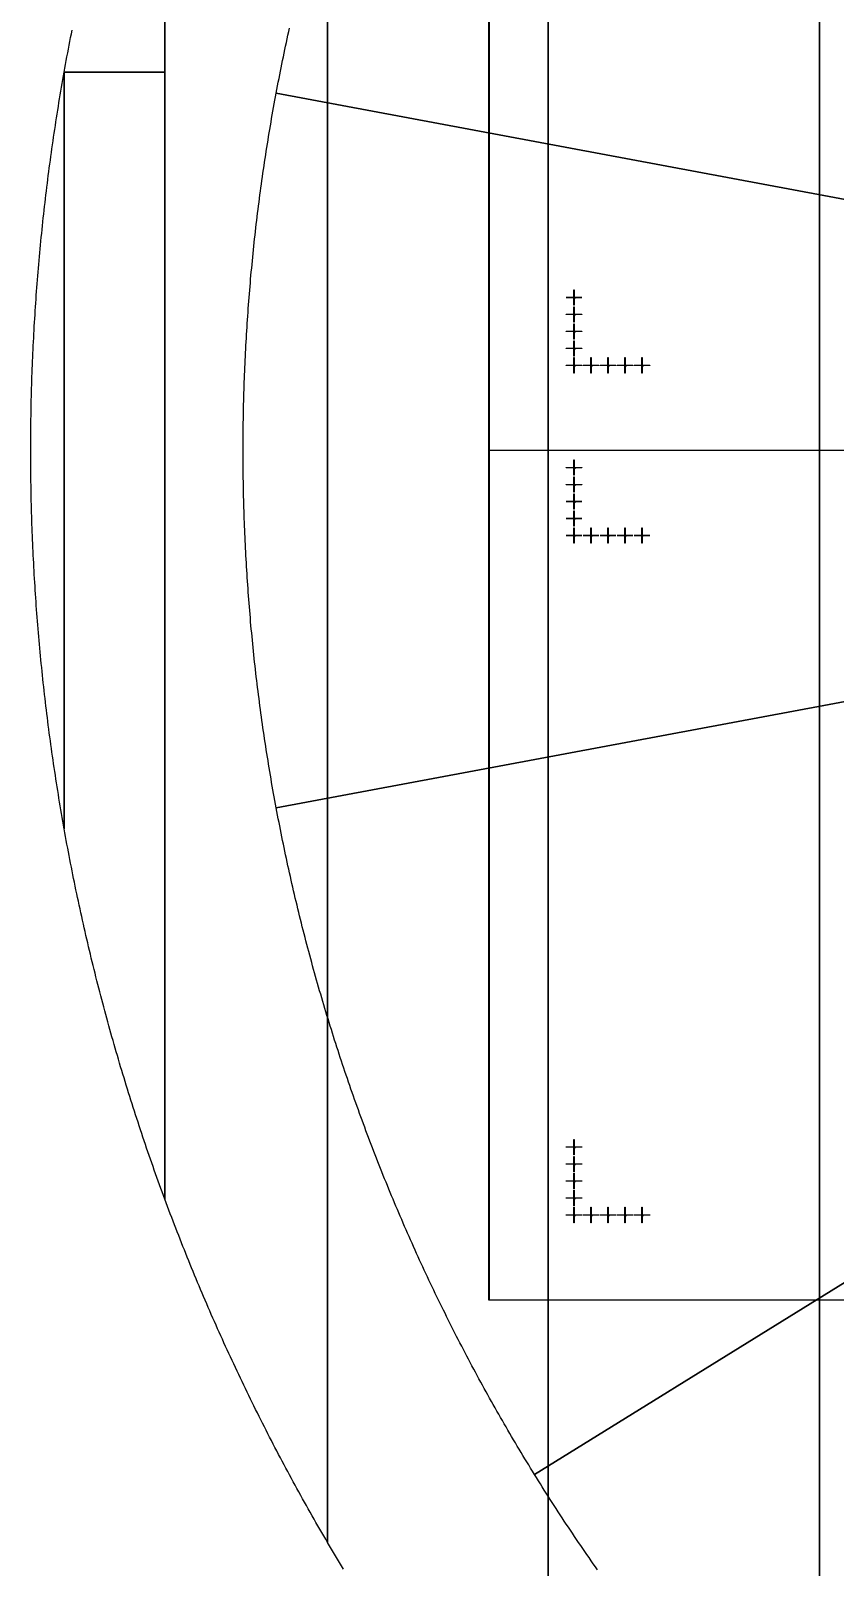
# Model space of a CAD drawing. Extents: x -25400 to 25400, y -24113 to 25400.
# Drawn here: x -25400 to -15930, y -13149 to 4942 of the extents above; entities that cross this region are included whole.
import ezdxf

# ---------------------------------------------------------------- set-up
doc = ezdxf.new("R2010")
doc.units = 0
for name, color, linetype in [('L0D0', 1, 'CONTINUOUS'), ('L1D0', 2, 'CONTINUOUS'), ('L3D0', 3, 'CONTINUOUS')]:
    doc.layers.add(name, color=color, linetype=linetype)

msp = doc.modelspace()

# ---------------------------------------------------------------- linework, layer by layer
at = {"layer": 'L0D0'}
for points in [[(-16115.797, 19632.653), (-16115.797, -19632.653)], [(-16115.797, -19632.653), (-16115.797, 19632.653)], [(-19309.859, 16501.193), (-19309.859, -16501.193)], [(-19309.859, -16501.193), (-19309.859, 16501.193)], [(-21905.071, 12857.988), (-21905.071, -12857.988), (-21928.171, -12818.553), (-21951.2, -12779.077), (-21974.158, -12739.559), (-21997.045, -12700), (-22019.861, -12660.4), (-22042.605, -12620.759), (-22065.278, -12581.077), (-22087.88, -12541.355), (-22110.41, -12501.591), (-22132.868, -12461.788), (-22155.255, -12421.944), (-22177.57, -12382.059), (-22199.813, -12342.135), (-22221.984, -12302.171), (-22244.084, -12262.167), (-22266.111, -12222.123), (-22288.067, -12182.04), (-22309.95, -12141.917), (-22331.761, -12101.755), (-22353.499, -12061.553), (-22375.166, -12021.313), (-22396.759, -11981.034), (-22418.281, -11940.716), (-22439.729, -11900.359), (-22461.105, -11859.964), (-22482.409, -11819.53), (-22503.639, -11779.058), (-22524.797, -11738.548), (-22545.882, -11698), (-22566.894, -11657.414), (-22587.832, -11616.791), (-22608.698, -11576.129), (-22629.491, -11535.431), (-22650.21, -11494.695), (-22670.855, -11453.921), (-22691.428, -11413.111), (-22711.927, -11372.264), (-22732.352, -11331.379), (-22752.704, -11290.459), (-22772.982, -11249.501), (-22793.187, -11208.507), (-22813.317, -11167.477), (-22833.374, -11126.411), (-22853.357, -11085.309), (-22873.266, -11044.171), (-22893.101, -11002.997), (-22912.862, -10961.787), (-22932.548, -10920.542), (-22952.16, -10879.262), (-22971.698, -10837.946), (-22991.162, -10796.595), (-23010.551, -10755.21), (-23029.866, -10713.789), (-23049.106, -10672.334), (-23068.271, -10630.844), (-23087.362, -10589.32), (-23106.378, -10547.762), (-23125.32, -10506.169), (-23144.186, -10464.543), (-23162.977, -10422.882), (-23181.694, -10381.188), (-23200.335, -10339.46), (-23218.902, -10297.699), (-23237.393, -10255.904), (-23255.809, -10214.077), (-23274.149, -10172.216), (-23292.415, -10130.322), (-23310.604, -10088.395), (-23328.719, -10046.436), (-23346.758, -10004.444), (-23364.721, -9962.42), (-23382.609, -9920.364), (-23400.421, -9878.275), (-23418.157, -9836.154), (-23435.817, -9794.002), (-23453.402, -9751.818), (-23470.91, -9709.602), (-23488.343, -9667.355), (-23505.699, -9625.077), (-23522.98, -9582.767), (-23540.184, -9540.427), (-23557.312, -9498.055), (-23574.364, -9455.653), (-23591.339, -9413.22), (-23608.238, -9370.757), (-23625.061, -9328.263), (-23641.807, -9285.739), (-23658.477, -9243.185), (-23675.07, -9200.602), (-23691.586, -9157.988), (-23708.026, -9115.345), (-23724.389, -9072.672), (-23740.675, -9029.97), (-23756.884, -8987.238), (-23773.017, -8944.478), (-23789.072, -8901.688), (-23805.05, -8858.87), (-23820.952, -8816.023), (-23820.952, 8816.023)], [(-21717.725, -13171.956), (-21741.39, -13132.858), (-21764.985, -13093.718), (-21788.509, -13054.534), (-21811.963, -13015.309), (-21835.346, -12976.042), (-21858.659, -12936.732), (-21881.901, -12897.381), (-21905.071, -12857.988), (-21905.071, 12857.988)], [(-19469.972, 12055.297), (0, 0), (-22510.084, 4207.864), (-22502.068, 4250.522), (-22493.971, 4293.164), (-22485.794, 4335.791), (-22477.535, 4378.402), (-22469.196, 4420.998), (-22460.776, 4463.577), (-22452.276, 4506.141), (-22443.695, 4548.688), (-22435.033, 4591.22), (-22426.291, 4633.734), (-22417.468, 4676.232), (-22408.564, 4718.713), (-22399.58, 4761.178), (-22390.516, 4803.625), (-22381.371, 4846.055), (-22372.145, 4888.467), (-22362.84, 4930.862), (-22353.454, 4973.239)], [(-23820.952, 8816.023), (-23820.952, 4455.665), (-25006.14, 4455.665), (-24998.083, 4500.651), (-24989.944, 4545.623), (-24981.725, 4590.58), (-24973.424, 4635.523), (-24965.043, 4680.45), (-24956.581, 4725.362), (-24948.039, 4770.259), (-24939.415, 4815.141), (-24930.711, 4860.007), (-24921.926, 4904.857), (-24913.06, 4949.691)], [(-18728.45, -13177.828), (-18753.394, -13142.307), (-18778.27, -13106.738), (-18803.078, -13071.123), (-18827.819, -13035.46), (-18852.493, -12999.751), (-18877.098, -12963.995), (-18901.636, -12928.192), (-18926.106, -12892.344), (-18950.508, -12856.448), (-18974.841, -12820.507), (-18999.107, -12784.519), (-19023.304, -12748.486), (-19047.434, -12712.406), (-19071.494, -12676.281), (-19095.486, -12640.111), (-19119.41, -12603.895), (-19143.265, -12567.634), (-19167.051, -12531.328), (-19190.768, -12494.976), (-19214.416, -12458.58), (-19237.995, -12422.139), (-19261.505, -12385.653), (-19284.946, -12349.123), (-19308.318, -12312.549), (-19331.62, -12275.93), (-19354.853, -12239.267), (-19378.016, -12202.561), (-19401.11, -12165.81), (-19424.134, -12129.016), (-19447.088, -12092.178), (-19469.972, -12055.297), (0, 0)]]:
    msp.add_lwpolyline(points, dxfattribs=at)
for points in [[(-25006.14, -4455.665), (-25014.117, -4410.664), (-25022.013, -4365.648), (-25029.827, -4320.619), (-25037.561, -4275.576), (-25045.213, -4230.519), (-25052.785, -4185.448), (-25060.275, -4140.363), (-25067.684, -4095.265), (-25075.012, -4050.154), (-25082.259, -4005.03), (-25089.425, -3959.893), (-25096.509, -3914.743), (-25103.513, -3869.58), (-25110.435, -3824.405), (-25117.275, -3779.217), (-25124.035, -3734.018), (-25130.713, -3688.806), (-25137.309, -3643.582), (-25143.824, -3598.346), (-25150.258, -3553.099), (-25156.611, -3507.84), (-25162.882, -3462.57), (-25169.071, -3417.289), (-25175.179, -3371.996), (-25181.206, -3326.693), (-25187.151, -3281.379), (-25193.014, -3236.054), (-25198.796, -3190.719), (-25204.496, -3145.373), (-25210.115, -3100.017), (-25215.652, -3054.652), (-25221.107, -3009.276), (-25226.481, -2963.891), (-25231.773, -2918.496), (-25236.984, -2873.091), (-25242.112, -2827.677), (-25247.159, -2782.255), (-25252.125, -2736.823), (-25257.008, -2691.382), (-25261.81, -2645.932), (-25266.53, -2600.474), (-25271.168, -2555.008), (-25275.724, -2509.533), (-25280.199, -2464.05), (-25284.592, -2418.559), (-25288.902, -2373.061), (-25293.131, -2327.554), (-25297.278, -2282.041), (-25301.343, -2236.519), (-25305.327, -2190.991), (-25309.228, -2145.455), (-25313.047, -2099.913), (-25316.785, -2054.363), (-25320.44, -2008.807), (-25324.014, -1963.245), (-25327.505, -1917.676), (-25330.915, -1872.101), (-25334.242, -1826.52), (-25337.488, -1780.933), (-25340.651, -1735.34), (-25343.732, -1689.741), (-25346.732, -1644.137), (-25349.649, -1598.528), (-25352.484, -1552.914), (-25355.237, -1507.294), (-25357.908, -1461.67), (-25360.497, -1416.041), (-25363.004, -1370.407), (-25365.429, -1324.769), (-25367.772, -1279.127), (-25370.032, -1233.48), (-25372.21, -1187.83), (-25374.307, -1142.176), (-25376.321, -1096.518), (-25378.253, -1050.856), (-25380.102, -1005.191), (-25381.87, -959.523), (-25383.555, -913.851), (-25385.158, -868.177), (-25386.679, -822.5), (-25388.118, -776.82), (-25389.475, -731.138), (-25390.749, -685.453), (-25391.942, -639.766), (-25393.052, -594.077), (-25394.079, -548.387), (-25395.025, -502.694), (-25395.888, -457), (-25396.67, -411.304), (-25397.369, -365.607), (-25397.985, -319.909), (-25398.52, -274.209), (-25398.972, -228.509), (-25399.342, -182.808), (-25399.63, -137.107), (-25399.836, -91.405), (-25399.959, -45.702), (-25400, 0), (-25399.959, 45.702), (-25399.836, 91.405), (-25399.63, 137.107), (-25399.342, 182.808), (-25398.972, 228.509), (-25398.52, 274.209), (-25397.985, 319.909), (-25397.369, 365.607), (-25396.67, 411.304), (-25395.888, 457), (-25395.025, 502.694), (-25394.079, 548.387), (-25393.052, 594.077), (-25391.942, 639.766), (-25390.749, 685.453), (-25389.475, 731.138), (-25388.118, 776.82), (-25386.679, 822.5), (-25385.158, 868.177), (-25383.555, 913.851), (-25381.87, 959.523), (-25380.102, 1005.191), (-25378.253, 1050.856), (-25376.321, 1096.518), (-25374.307, 1142.176), (-25372.21, 1187.83), (-25370.032, 1233.48), (-25367.772, 1279.127), (-25365.429, 1324.769), (-25363.004, 1370.407), (-25360.497, 1416.041), (-25357.908, 1461.67), (-25355.237, 1507.294), (-25352.484, 1552.914), (-25349.649, 1598.528), (-25346.732, 1644.137), (-25343.732, 1689.741), (-25340.651, 1735.34), (-25337.488, 1780.933), (-25334.242, 1826.52), (-25330.915, 1872.101), (-25327.505, 1917.676), (-25324.014, 1963.245), (-25320.44, 2008.807), (-25316.785, 2054.363), (-25313.047, 2099.913), (-25309.228, 2145.455), (-25305.327, 2190.991), (-25301.343, 2236.519), (-25297.278, 2282.041), (-25293.131, 2327.554), (-25288.902, 2373.061), (-25284.592, 2418.559), (-25280.199, 2464.05), (-25275.724, 2509.533), (-25271.168, 2555.008), (-25266.53, 2600.474), (-25261.81, 2645.932), (-25257.008, 2691.382), (-25252.125, 2736.823), (-25247.159, 2782.255), (-25242.112, 2827.677), (-25236.984, 2873.091), (-25231.773, 2918.496), (-25226.481, 2963.891), (-25221.107, 3009.276), (-25215.652, 3054.652), (-25210.115, 3100.017), (-25204.496, 3145.373), (-25198.796, 3190.719), (-25193.014, 3236.054), (-25187.151, 3281.379), (-25181.206, 3326.693), (-25175.179, 3371.996), (-25169.071, 3417.289), (-25162.882, 3462.57), (-25156.611, 3507.84), (-25150.258, 3553.099), (-25143.824, 3598.346), (-25137.309, 3643.582), (-25130.713, 3688.806), (-25124.035, 3734.018), (-25117.275, 3779.217), (-25110.435, 3824.405), (-25103.513, 3869.58), (-25096.509, 3914.743), (-25089.425, 3959.893), (-25082.259, 4005.03), (-25075.012, 4050.154), (-25067.684, 4095.265), (-25060.275, 4140.363), (-25052.785, 4185.448), (-25045.213, 4230.519), (-25037.561, 4275.576), (-25029.827, 4320.619), (-25022.013, 4365.648), (-25014.117, 4410.664), (-25006.14, 4455.665)], [(-23820.952, -8816.023), (-23836.776, -8773.148), (-23852.523, -8730.244), (-23868.193, -8687.312), (-23883.785, -8644.351), (-23899.3, -8601.363), (-23914.738, -8558.347), (-23930.098, -8515.303), (-23945.381, -8472.232), (-23960.587, -8429.133), (-23975.715, -8386.007), (-23990.765, -8342.854), (-24005.737, -8299.673), (-24020.632, -8256.466), (-24035.449, -8213.232), (-24050.188, -8169.972), (-24064.85, -8126.685), (-24079.433, -8083.372), (-24093.939, -8040.032), (-24108.366, -7996.667), (-24122.716, -7953.276), (-24136.987, -7909.859), (-24151.18, -7866.416), (-24165.295, -7822.948), (-24179.332, -7779.454), (-24193.29, -7735.936), (-24207.171, -7692.392), (-24220.972, -7648.823), (-24234.696, -7605.23), (-24248.341, -7561.612), (-24261.907, -7517.97), (-24275.395, -7474.303), (-24288.804, -7430.612), (-24302.135, -7386.897), (-24315.387, -7343.158), (-24328.56, -7299.395), (-24341.655, -7255.609), (-24354.67, -7211.799), (-24367.607, -7167.965), (-24380.465, -7124.109), (-24393.244, -7080.23), (-24405.944, -7036.327), (-24418.565, -6992.402), (-24431.107, -6948.454), (-24443.57, -6904.484), (-24455.953, -6860.491), (-24468.258, -6816.476), (-24480.483, -6772.439), (-24492.629, -6728.38), (-24504.696, -6684.3), (-24516.684, -6640.197), (-24528.592, -6596.074), (-24540.42, -6551.929), (-24552.17, -6507.762), (-24563.839, -6463.575), (-24575.43, -6419.366), (-24586.94, -6375.137), (-24598.371, -6330.887), (-24609.723, -6286.617), (-24620.994, -6242.326), (-24632.186, -6198.016), (-24643.299, -6153.685), (-24654.331, -6109.334), (-24665.284, -6064.963), (-24676.157, -6020.573), (-24686.949, -5976.163), (-24697.662, -5931.734), (-24708.295, -5887.286), (-24718.849, -5842.819), (-24729.322, -5798.332), (-24739.714, -5753.827), (-24750.027, -5709.304), (-24760.26, -5664.761), (-24770.413, -5620.201), (-24780.485, -5575.622), (-24790.477, -5531.026), (-24800.389, -5486.411), (-24810.221, -5441.778), (-24819.972, -5397.128), (-24829.643, -5352.461), (-24839.233, -5307.776), (-24848.743, -5263.074), (-24858.173, -5218.355), (-24867.522, -5173.619), (-24876.791, -5128.866), (-24885.979, -5084.097), (-24895.087, -5039.311), (-24904.114, -4994.509), (-24913.06, -4949.691), (-24921.926, -4904.857), (-24930.711, -4860.007), (-24939.415, -4815.141), (-24948.039, -4770.259), (-24956.581, -4725.362), (-24965.043, -4680.45), (-24973.424, -4635.523), (-24981.725, -4590.58), (-24989.944, -4545.623), (-24998.083, -4500.651), (-25006.14, -4455.665), (-25006.14, 4455.665), (-23820.952, 4455.665)], [(-22510.084, -4207.864), (-22518.019, -4165.191), (-22525.873, -4122.504), (-22533.646, -4079.801), (-22541.339, -4037.084), (-22548.95, -3994.352), (-22556.48, -3951.606), (-22563.93, -3908.846), (-22571.298, -3866.072), (-22578.585, -3823.284), (-22585.791, -3780.482), (-22592.916, -3737.667), (-22599.96, -3694.838), (-22606.922, -3651.996), (-22613.803, -3609.14), (-22620.604, -3566.272), (-22627.322, -3523.391), (-22633.96, -3480.497), (-22640.516, -3437.591), (-22646.991, -3394.673), (-22653.384, -3351.742), (-22659.697, -3308.799), (-22665.927, -3265.845), (-22672.077, -3222.878), (-22678.144, -3179.9), (-22684.131, -3136.911), (-22690.036, -3093.91), (-22695.859, -3050.898), (-22701.601, -3007.876), (-22707.261, -2964.842), (-22712.84, -2921.798), (-22718.337, -2878.743), (-22723.753, -2835.678), (-22729.086, -2792.603), (-22734.339, -2749.518), (-22739.509, -2706.423), (-22744.598, -2663.318), (-22749.605, -2620.203), (-22754.531, -2577.08), (-22759.374, -2533.946), (-22764.136, -2490.804), (-22768.816, -2447.653), (-22773.415, -2404.493), (-22777.931, -2361.325), (-22782.366, -2318.148), (-22786.719, -2274.962), (-22790.99, -2231.769), (-22795.179, -2188.567), (-22799.286, -2145.358), (-22803.311, -2102.14), (-22807.255, -2058.916), (-22811.116, -2015.684), (-22814.896, -1972.444), (-22818.593, -1929.198), (-22822.209, -1885.945), (-22825.742, -1842.684), (-22829.194, -1799.418), (-22832.564, -1756.144), (-22835.851, -1712.865), (-22839.057, -1669.579), (-22842.18, -1626.288), (-22845.221, -1582.99), (-22848.181, -1539.687), (-22851.058, -1496.378), (-22853.853, -1453.064), (-22856.566, -1409.745), (-22859.197, -1366.42), (-22861.746, -1323.091), (-22864.213, -1279.757), (-22866.597, -1236.418), (-22868.9, -1193.075), (-22871.12, -1149.728), (-22873.258, -1106.376), (-22875.314, -1063.021), (-22877.288, -1019.662), (-22879.179, -976.299), (-22880.989, -932.932), (-22882.716, -889.562), (-22884.361, -846.189), (-22885.923, -802.813), (-22887.404, -759.434), (-22888.802, -716.053), (-22890.118, -672.668), (-22891.352, -629.282), (-22892.504, -585.893), (-22893.573, -542.502), (-22894.56, -499.109), (-22895.465, -455.714), (-22896.288, -412.318), (-22897.028, -368.92), (-22897.686, -325.521), (-22898.262, -282.12), (-22898.756, -238.719), (-22899.167, -195.317), (-22899.496, -151.914), (-22899.743, -108.51), (-22899.907, -65.106), (-22899.99, -21.702), (-22899.99, 21.702), (-22899.907, 65.106), (-22899.743, 108.51), (-22899.496, 151.914), (-22899.167, 195.317), (-22898.756, 238.719), (-22898.262, 282.12), (-22897.686, 325.521), (-22897.028, 368.92), (-22896.288, 412.318), (-22895.465, 455.714), (-22894.56, 499.109), (-22893.573, 542.502), (-22892.504, 585.893), (-22891.352, 629.282), (-22890.118, 672.668), (-22888.802, 716.053), (-22887.404, 759.434), (-22885.923, 802.813), (-22884.361, 846.189), (-22882.716, 889.562), (-22880.989, 932.932), (-22879.179, 976.299), (-22877.288, 1019.662), (-22875.314, 1063.021), (-22873.258, 1106.376), (-22871.12, 1149.728), (-22868.9, 1193.075), (-22866.597, 1236.418), (-22864.213, 1279.757), (-22861.746, 1323.091), (-22859.197, 1366.42), (-22856.566, 1409.745), (-22853.853, 1453.064), (-22851.058, 1496.378), (-22848.181, 1539.687), (-22845.221, 1582.99), (-22842.18, 1626.288), (-22839.057, 1669.579), (-22835.851, 1712.865), (-22832.564, 1756.144), (-22829.194, 1799.418), (-22825.742, 1842.684), (-22822.209, 1885.945), (-22818.593, 1929.198), (-22814.896, 1972.444), (-22811.116, 2015.684), (-22807.255, 2058.916), (-22803.311, 2102.14), (-22799.286, 2145.358), (-22795.179, 2188.567), (-22790.99, 2231.769), (-22786.719, 2274.962), (-22782.366, 2318.148), (-22777.931, 2361.325), (-22773.415, 2404.493), (-22768.816, 2447.653), (-22764.136, 2490.804), (-22759.374, 2533.946), (-22754.531, 2577.08), (-22749.605, 2620.203), (-22744.598, 2663.318), (-22739.509, 2706.423), (-22734.339, 2749.518), (-22729.086, 2792.603), (-22723.753, 2835.678), (-22718.337, 2878.743), (-22712.84, 2921.798), (-22707.261, 2964.842), (-22701.601, 3007.876), (-22695.859, 3050.898), (-22690.036, 3093.91), (-22684.131, 3136.911), (-22678.144, 3179.9), (-22672.077, 3222.878), (-22665.927, 3265.845), (-22659.697, 3308.799), (-22653.384, 3351.742), (-22646.991, 3394.673), (-22640.516, 3437.591), (-22633.96, 3480.497), (-22627.322, 3523.391), (-22620.604, 3566.272), (-22613.803, 3609.14), (-22606.922, 3651.996), (-22599.96, 3694.838), (-22592.916, 3737.667), (-22585.791, 3780.482), (-22578.585, 3823.284), (-22571.298, 3866.072), (-22563.93, 3908.846), (-22556.48, 3951.606), (-22548.95, 3994.352), (-22541.339, 4037.084), (-22533.646, 4079.801), (-22525.873, 4122.504), (-22518.019, 4165.191), (-22510.084, 4207.864), (0, 0)], [(-19469.972, -12055.297), (-19492.787, -12018.372), (-19515.531, -11981.404), (-19538.205, -11944.393), (-19560.809, -11907.339), (-19583.343, -11870.243), (-19605.807, -11833.104), (-19628.2, -11795.922), (-19650.522, -11758.698), (-19672.774, -11721.432), (-19694.955, -11684.123), (-19717.066, -11646.773), (-19739.105, -11609.381), (-19761.074, -11571.947), (-19782.972, -11534.471), (-19804.798, -11496.954), (-19826.554, -11459.396), (-19848.238, -11421.797), (-19869.851, -11384.156), (-19891.393, -11346.475), (-19912.863, -11308.753), (-19934.262, -11270.99), (-19955.589, -11233.187), (-19976.844, -11195.343), (-19998.027, -11157.459), (-20019.139, -11119.535), (-20040.179, -11081.572), (-20061.147, -11043.568), (-20082.042, -11005.525), (-20102.866, -10967.442), (-20123.617, -10929.32), (-20144.296, -10891.158), (-20164.903, -10852.957), (-20185.437, -10814.718), (-20205.899, -10776.439), (-20226.288, -10738.122), (-20246.605, -10699.766), (-20266.848, -10661.372), (-20287.019, -10622.94), (-20307.117, -10584.469), (-20327.143, -10545.96), (-20347.095, -10507.414), (-20366.974, -10468.829), (-20386.779, -10430.207), (-20406.512, -10391.548), (-20426.171, -10352.851), (-20445.757, -10314.117), (-20465.27, -10275.346), (-20484.708, -10236.538), (-20504.074, -10197.694), (-20523.365, -10158.812), (-20542.583, -10119.895), (-20561.728, -10080.94), (-20580.798, -10041.95), (-20599.794, -10002.924), (-20618.716, -9963.861), (-20637.565, -9924.763), (-20656.339, -9885.629), (-20675.039, -9846.46), (-20693.664, -9807.255), (-20712.216, -9768.015), (-20730.693, -9728.74), (-20749.095, -9689.43), (-20767.423, -9650.085), (-20785.676, -9610.706), (-20803.855, -9571.292), (-20821.959, -9531.844), (-20839.988, -9492.361), (-20857.942, -9452.844), (-20875.821, -9413.293), (-20893.625, -9373.709), (-20911.355, -9334.091), (-20929.009, -9294.439), (-20946.588, -9254.754), (-20964.091, -9215.036), (-20981.519, -9175.284), (-20998.872, -9135.5), (-21016.15, -9095.683), (-21033.352, -9055.833), (-21050.478, -9015.95), (-21067.529, -8976.035), (-21084.504, -8936.088), (-21101.404, -8896.109), (-21118.227, -8856.098), (-21134.975, -8816.055), (-21151.647, -8775.98), (-21168.243, -8735.874), (-21184.763, -8695.737), (-21201.206, -8655.568), (-21217.574, -8615.368), (-21233.865, -8575.137), (-21250.08, -8534.876), (-21266.219, -8494.583), (-21282.281, -8454.261), (-21298.267, -8413.907), (-21314.176, -8373.524), (-21330.009, -8333.11), (-21345.765, -8292.667), (-21361.444, -8252.194), (-21377.047, -8211.691), (-21392.573, -8171.159), (-21408.022, -8130.597), (-21423.394, -8090.006), (-21438.689, -8049.386), (-21453.907, -8008.737), (-21469.048, -7968.059), (-21484.112, -7927.353), (-21499.099, -7886.618), (-21514.008, -7845.855), (-21528.841, -7805.064), (-21543.595, -7764.245), (-21558.273, -7723.397), (-21572.873, -7682.522), (-21587.396, -7641.62), (-21601.841, -7600.69), (-21616.208, -7559.733), (-21630.498, -7518.748), (-21644.71, -7477.737), (-21658.844, -7436.698), (-21672.9, -7395.633), (-21686.879, -7354.541), (-21700.78, -7313.423), (-21714.602, -7272.279), (-21728.347, -7231.109), (-21742.014, -7189.912), (-21755.602, -7148.69), (-21769.113, -7107.442), (-21782.545, -7066.168), (-21795.899, -7024.87), (-21809.175, -6983.545), (-21822.372, -6942.196), (-21835.491, -6900.822), (-21848.531, -6859.423), (-21861.493, -6818), (-21874.377, -6776.552), (-21887.181, -6735.079), (-21899.908, -6693.583), (-21912.555, -6652.062), (-21925.124, -6610.517), (-21937.614, -6568.949), (-21950.025, -6527.357), (-21962.358, -6485.742), (-21974.611, -6444.103), (-21986.786, -6402.441), (-21998.881, -6360.757), (-22010.898, -6319.049), (-22022.835, -6277.319), (-22034.694, -6235.566), (-22046.473, -6193.79), (-22058.173, -6151.993), (-22069.793, -6110.173), (-22081.335, -6068.332), (-22092.797, -6026.468), (-22104.18, -5984.583), (-22115.483, -5942.677), (-22126.707, -5900.749), (-22137.851, -5858.8), (-22148.916, -5816.829), (-22159.902, -5774.838), (-22170.807, -5732.827), (-22181.633, -5690.794), (-22192.38, -5648.741), (-22203.046, -5606.668), (-22213.633, -5564.575), (-22224.14, -5522.462), (-22234.568, -5480.329), (-22244.915, -5438.176), (-22255.182, -5396.004), (-22265.37, -5353.812), (-22275.477, -5311.601), (-22285.505, -5269.371), (-22295.452, -5227.122), (-22305.32, -5184.854), (-22315.107, -5142.568), (-22324.814, -5100.263), (-22334.441, -5057.94), (-22343.987, -5015.599), (-22353.454, -4973.239), (-22362.84, -4930.862), (-22372.145, -4888.467), (-22381.371, -4846.055), (-22390.516, -4803.625), (-22399.58, -4761.178), (-22408.564, -4718.713), (-22417.468, -4676.232), (-22426.291, -4633.734), (-22435.033, -4591.22), (-22443.695, -4548.688), (-22452.276, -4506.141), (-22460.776, -4463.577), (-22469.196, -4420.998), (-22477.535, -4378.402), (-22485.794, -4335.791), (-22493.971, -4293.164), (-22502.068, -4250.522), (-22510.084, -4207.864), (0, 0)]]:
    msp.add_lwpolyline(points, close=True, dxfattribs=at)
at = {"layer": 'L1D0'}
for points in [[(-19005.75, 1809.5), (-19005.75, 1892.5), (-19003.25, 1892.5), (-19003.25, 1809.5)], [(-19095.5, 1800.25), (-19095.5, 1802.75), (-19012.5, 1802.75), (-19012.5, 1800.25)], [(-19004.7, 1796.5), (-19004.7, 1801.3), (-19009.5, 1801.3), (-19009.5, 1801.7), (-19004.7, 1801.7), (-19004.7, 1806.5), (-19004.3, 1806.5), (-19004.3, 1801.7), (-18999.5, 1801.7), (-18999.5, 1801.3), (-19004.3, 1801.3), (-19004.3, 1796.5)], [(-19005.75, 1710.5), (-19005.75, 1793.5), (-19003.25, 1793.5), (-19003.25, 1710.5)], [(-19005.75, 1609.5), (-19005.75, 1692.5), (-19003.25, 1692.5), (-19003.25, 1609.5)], [(-18998.5, 1790.944), (-18998.5, 1794.5), (-18994.056, 1794.5), (-18994.056, 1793.611), (-18997.611, 1793.611), (-18997.611, 1791.833), (-18994.944, 1791.833), (-18994.944, 1790.944)], [(-18998.5, 1788.278), (-18998.5, 1789.167), (-18994.944, 1789.167), (-18994.944, 1788.278)], [(-18996.5, 1800.25), (-18996.5, 1802.75), (-18913.5, 1802.75), (-18913.5, 1800.25)], [(-18994.944, 1789.167), (-18994.944, 1790.944), (-18994.056, 1790.944), (-18994.056, 1789.167)], [(-19095.5, 1600.25), (-19095.5, 1602.75), (-19012.5, 1602.75), (-19012.5, 1600.25)], [(-19004.7, 1596.5), (-19004.7, 1601.3), (-19009.5, 1601.3), (-19009.5, 1601.7), (-19004.7, 1601.7), (-19004.7, 1606.5), (-19004.3, 1606.5), (-19004.3, 1601.7), (-18999.5, 1601.7), (-18999.5, 1601.3), (-19004.3, 1601.3), (-19004.3, 1596.5)], [(-19005.75, 1510.5), (-19005.75, 1593.5), (-19003.25, 1593.5), (-19003.25, 1510.5)], [(-19005.75, 1409.5), (-19005.75, 1492.5), (-19003.25, 1492.5), (-19003.25, 1409.5)], [(-18995.833, 1588.278), (-18995.833, 1590.056), (-18998.5, 1590.056), (-18998.5, 1591.833), (-18997.611, 1591.833), (-18997.611, 1590.944), (-18995.833, 1590.944), (-18995.833, 1593.611), (-18996.722, 1593.611), (-18996.722, 1594.5), (-18994.944, 1594.5), (-18994.944, 1590.944), (-18994.056, 1590.944), (-18994.056, 1590.056), (-18994.944, 1590.056), (-18994.944, 1588.278)], [(-18997.611, 1591.833), (-18997.611, 1593.611), (-18996.722, 1593.611), (-18996.722, 1591.833)], [(-18996.5, 1600.25), (-18996.5, 1602.75), (-18913.5, 1602.75), (-18913.5, 1600.25)], [(-19095.5, 1400.25), (-19095.5, 1402.75), (-19012.5, 1402.75), (-19012.5, 1400.25)], [(-19004.7, 1396.5), (-19004.7, 1401.3), (-19009.5, 1401.3), (-19009.5, 1401.7), (-19004.7, 1401.7), (-19004.7, 1406.5), (-19004.3, 1406.5), (-19004.3, 1401.7), (-18999.5, 1401.7), (-18999.5, 1401.3), (-19004.3, 1401.3), (-19004.3, 1396.5)], [(-19005.75, 1310.5), (-19005.75, 1393.5), (-19003.25, 1393.5), (-19003.25, 1310.5)], [(-19005.75, 1209.5), (-19005.75, 1292.5), (-19003.25, 1292.5), (-19003.25, 1209.5)], [(-18998.5, 1393.611), (-18998.5, 1394.5), (-18994.944, 1394.5), (-18994.944, 1393.611)], [(-18998.5, 1388.278), (-18998.5, 1389.167), (-18994.944, 1389.167), (-18994.944, 1388.278)], [(-18997.611, 1390.944), (-18997.611, 1391.833), (-18994.944, 1391.833), (-18994.944, 1390.944)], [(-18996.5, 1400.25), (-18996.5, 1402.75), (-18913.5, 1402.75), (-18913.5, 1400.25)], [(-18994.944, 1391.833), (-18994.944, 1393.611), (-18994.056, 1393.611), (-18994.056, 1391.833)], [(-18994.944, 1389.167), (-18994.944, 1390.944), (-18994.056, 1390.944), (-18994.056, 1389.167)], [(-19095.5, 1200.25), (-19095.5, 1202.75), (-19012.5, 1202.75), (-19012.5, 1200.25)], [(-19004.7, 1196.5), (-19004.7, 1201.3), (-19009.5, 1201.3), (-19009.5, 1201.7), (-19004.7, 1201.7), (-19004.7, 1206.5), (-19004.3, 1206.5), (-19004.3, 1201.7), (-18999.5, 1201.7), (-18999.5, 1201.3), (-19004.3, 1201.3), (-19004.3, 1196.5)], [(-19005.75, 1110.5), (-19005.75, 1193.5), (-19003.25, 1193.5), (-19003.25, 1110.5)], [(-19005.75, 1009.5), (-19005.75, 1092.5), (-19003.25, 1092.5), (-19003.25, 1009.5)], [(-18998.5, 1192.722), (-18998.5, 1193.611), (-18997.611, 1193.611), (-18997.611, 1192.722)], [(-18998.5, 1188.278), (-18998.5, 1190.056), (-18997.611, 1190.056), (-18997.611, 1189.167), (-18994.056, 1189.167), (-18994.056, 1188.278)], [(-18997.611, 1193.611), (-18997.611, 1194.5), (-18994.944, 1194.5), (-18994.944, 1193.611)], [(-18997.611, 1190.056), (-18997.611, 1190.944), (-18995.833, 1190.944), (-18995.833, 1190.056)], [(-18996.5, 1200.25), (-18996.5, 1202.75), (-18913.5, 1202.75), (-18913.5, 1200.25)], [(-18995.833, 1190.944), (-18995.833, 1191.833), (-18994.944, 1191.833), (-18994.944, 1190.944)], [(-18994.944, 1191.833), (-18994.944, 1193.611), (-18994.056, 1193.611), (-18994.056, 1191.833)], [(-18805.75, 1009.5), (-18805.75, 1092.5), (-18803.25, 1092.5), (-18803.25, 1009.5)], [(-18605.75, 1009.5), (-18605.75, 1092.5), (-18603.25, 1092.5), (-18603.25, 1009.5)], [(-18405.75, 1009.5), (-18405.75, 1092.5), (-18403.25, 1092.5), (-18403.25, 1009.5)], [(-18205.75, 1009.5), (-18205.75, 1092.5), (-18203.25, 1092.5), (-18203.25, 1009.5)], [(-19095.5, 1000.25), (-19095.5, 1002.75), (-19012.5, 1002.75), (-19012.5, 1000.25)], [(-19004.7, 996.5), (-19004.7, 1001.3), (-19009.5, 1001.3), (-19009.5, 1001.7), (-19004.7, 1001.7), (-19004.7, 1006.5), (-19004.3, 1006.5), (-19004.3, 1001.7), (-18999.5, 1001.7), (-18999.5, 1001.3), (-19004.3, 1001.3), (-19004.3, 996.5)], [(-19005.75, 910.5), (-19005.75, 993.5), (-19003.25, 993.5), (-19003.25, 910.5)], [(-18997.611, 988.278), (-18997.611, 989.167), (-18996.722, 989.167), (-18996.722, 992.722), (-18997.611, 992.722), (-18997.611, 993.611), (-18996.722, 993.611), (-18996.722, 994.5), (-18995.833, 994.5), (-18995.833, 989.167), (-18994.944, 989.167), (-18994.944, 988.278)], [(-18996.5, 1000.25), (-18996.5, 1002.75), (-18913.5, 1002.75), (-18913.5, 1000.25)], [(-18895.5, 1000.25), (-18895.5, 1002.75), (-18812.5, 1002.75), (-18812.5, 1000.25)], [(-18804.7, 996.5), (-18804.7, 1001.3), (-18809.5, 1001.3), (-18809.5, 1001.7), (-18804.7, 1001.7), (-18804.7, 1006.5), (-18804.3, 1006.5), (-18804.3, 1001.7), (-18799.5, 1001.7), (-18799.5, 1001.3), (-18804.3, 1001.3), (-18804.3, 996.5)], [(-18805.75, 910.5), (-18805.75, 993.5), (-18803.25, 993.5), (-18803.25, 910.5)], [(-18798.5, 992.722), (-18798.5, 993.611), (-18797.611, 993.611), (-18797.611, 992.722)], [(-18798.5, 988.278), (-18798.5, 990.056), (-18797.611, 990.056), (-18797.611, 989.167), (-18794.056, 989.167), (-18794.056, 988.278)], [(-18797.611, 993.611), (-18797.611, 994.5), (-18794.944, 994.5), (-18794.944, 993.611)], [(-18797.611, 990.056), (-18797.611, 990.944), (-18795.833, 990.944), (-18795.833, 990.056)], [(-18796.5, 1000.25), (-18796.5, 1002.75), (-18713.5, 1002.75), (-18713.5, 1000.25)], [(-18795.833, 990.944), (-18795.833, 991.833), (-18794.944, 991.833), (-18794.944, 990.944)], [(-18794.944, 991.833), (-18794.944, 993.611), (-18794.056, 993.611), (-18794.056, 991.833)], [(-18695.5, 1000.25), (-18695.5, 1002.75), (-18612.5, 1002.75), (-18612.5, 1000.25)], [(-18604.7, 996.5), (-18604.7, 1001.3), (-18609.5, 1001.3), (-18609.5, 1001.7), (-18604.7, 1001.7), (-18604.7, 1006.5), (-18604.3, 1006.5), (-18604.3, 1001.7), (-18599.5, 1001.7), (-18599.5, 1001.3), (-18604.3, 1001.3), (-18604.3, 996.5)], [(-18605.75, 910.5), (-18605.75, 993.5), (-18603.25, 993.5), (-18603.25, 910.5)], [(-18598.5, 993.611), (-18598.5, 994.5), (-18594.944, 994.5), (-18594.944, 993.611)], [(-18598.5, 988.278), (-18598.5, 989.167), (-18594.944, 989.167), (-18594.944, 988.278)], [(-18597.611, 990.944), (-18597.611, 991.833), (-18594.944, 991.833), (-18594.944, 990.944)], [(-18596.5, 1000.25), (-18596.5, 1002.75), (-18513.5, 1002.75), (-18513.5, 1000.25)], [(-18594.944, 991.833), (-18594.944, 993.611), (-18594.056, 993.611), (-18594.056, 991.833)], [(-18594.944, 989.167), (-18594.944, 990.944), (-18594.056, 990.944), (-18594.056, 989.167)], [(-18495.5, 1000.25), (-18495.5, 1002.75), (-18412.5, 1002.75), (-18412.5, 1000.25)], [(-18404.7, 996.5), (-18404.7, 1001.3), (-18409.5, 1001.3), (-18409.5, 1001.7), (-18404.7, 1001.7), (-18404.7, 1006.5), (-18404.3, 1006.5), (-18404.3, 1001.7), (-18399.5, 1001.7), (-18399.5, 1001.3), (-18404.3, 1001.3), (-18404.3, 996.5)], [(-18405.75, 910.5), (-18405.75, 993.5), (-18403.25, 993.5), (-18403.25, 910.5)], [(-18395.833, 988.278), (-18395.833, 990.056), (-18398.5, 990.056), (-18398.5, 991.833), (-18397.611, 991.833), (-18397.611, 990.944), (-18395.833, 990.944), (-18395.833, 993.611), (-18396.722, 993.611), (-18396.722, 994.5), (-18394.944, 994.5), (-18394.944, 990.944), (-18394.056, 990.944), (-18394.056, 990.056), (-18394.944, 990.056), (-18394.944, 988.278)], [(-18397.611, 991.833), (-18397.611, 993.611), (-18396.722, 993.611), (-18396.722, 991.833)], [(-18396.5, 1000.25), (-18396.5, 1002.75), (-18313.5, 1002.75), (-18313.5, 1000.25)], [(-18295.5, 1000.25), (-18295.5, 1002.75), (-18212.5, 1002.75), (-18212.5, 1000.25)], [(-18204.7, 996.5), (-18204.7, 1001.3), (-18209.5, 1001.3), (-18209.5, 1001.7), (-18204.7, 1001.7), (-18204.7, 1006.5), (-18204.3, 1006.5), (-18204.3, 1001.7), (-18199.5, 1001.7), (-18199.5, 1001.3), (-18204.3, 1001.3), (-18204.3, 996.5)], [(-18205.75, 910.5), (-18205.75, 993.5), (-18203.25, 993.5), (-18203.25, 910.5)], [(-18198.5, 990.944), (-18198.5, 994.5), (-18194.056, 994.5), (-18194.056, 993.611), (-18197.611, 993.611), (-18197.611, 991.833), (-18194.944, 991.833), (-18194.944, 990.944)], [(-18198.5, 988.278), (-18198.5, 989.167), (-18194.944, 989.167), (-18194.944, 988.278)], [(-18196.5, 1000.25), (-18196.5, 1002.75), (-18113.5, 1002.75), (-18113.5, 1000.25)], [(-18194.944, 989.167), (-18194.944, 990.944), (-18194.056, 990.944), (-18194.056, 989.167)], [(-19005.75, -193.5), (-19005.75, -110.5), (-19003.25, -110.5), (-19003.25, -193.5)], [(-19095.5, -202.75), (-19095.5, -200.25), (-19012.5, -200.25), (-19012.5, -202.75)], [(-19004.7, -206.5), (-19004.7, -201.7), (-19009.5, -201.7), (-19009.5, -201.3), (-19004.7, -201.3), (-19004.7, -196.5), (-19004.3, -196.5), (-19004.3, -201.3), (-18999.5, -201.3), (-18999.5, -201.7), (-19004.3, -201.7), (-19004.3, -206.5)], [(-19005.75, -292.5), (-19005.75, -209.5), (-19003.25, -209.5), (-19003.25, -292.5)], [(-19005.75, -393.5), (-19005.75, -310.5), (-19003.25, -310.5), (-19003.25, -393.5)], [(-18998.5, -212.056), (-18998.5, -208.5), (-18994.056, -208.5), (-18994.056, -209.389), (-18997.611, -209.389), (-18997.611, -211.167), (-18994.944, -211.167), (-18994.944, -212.056)], [(-18998.5, -214.722), (-18998.5, -213.833), (-18994.944, -213.833), (-18994.944, -214.722)], [(-18996.5, -202.75), (-18996.5, -200.25), (-18913.5, -200.25), (-18913.5, -202.75)], [(-18994.944, -213.833), (-18994.944, -212.056), (-18994.056, -212.056), (-18994.056, -213.833)], [(-19095.5, -402.75), (-19095.5, -400.25), (-19012.5, -400.25), (-19012.5, -402.75)], [(-19004.7, -406.5), (-19004.7, -401.7), (-19009.5, -401.7), (-19009.5, -401.3), (-19004.7, -401.3), (-19004.7, -396.5), (-19004.3, -396.5), (-19004.3, -401.3), (-18999.5, -401.3), (-18999.5, -401.7), (-19004.3, -401.7), (-19004.3, -406.5)], [(-19005.75, -492.5), (-19005.75, -409.5), (-19003.25, -409.5), (-19003.25, -492.5)], [(-19005.75, -593.5), (-19005.75, -510.5), (-19003.25, -510.5), (-19003.25, -593.5)], [(-18995.833, -414.722), (-18995.833, -412.944), (-18998.5, -412.944), (-18998.5, -411.167), (-18997.611, -411.167), (-18997.611, -412.056), (-18995.833, -412.056), (-18995.833, -409.389), (-18996.722, -409.389), (-18996.722, -408.5), (-18994.944, -408.5), (-18994.944, -412.056), (-18994.056, -412.056), (-18994.056, -412.944), (-18994.944, -412.944), (-18994.944, -414.722)], [(-18997.611, -411.167), (-18997.611, -409.389), (-18996.722, -409.389), (-18996.722, -411.167)], [(-18996.5, -402.75), (-18996.5, -400.25), (-18913.5, -400.25), (-18913.5, -402.75)], [(-19095.5, -602.75), (-19095.5, -600.25), (-19012.5, -600.25), (-19012.5, -602.75)], [(-19004.7, -606.5), (-19004.7, -601.7), (-19009.5, -601.7), (-19009.5, -601.3), (-19004.7, -601.3), (-19004.7, -596.5), (-19004.3, -596.5), (-19004.3, -601.3), (-18999.5, -601.3), (-18999.5, -601.7), (-19004.3, -601.7), (-19004.3, -606.5)], [(-19005.75, -692.5), (-19005.75, -609.5), (-19003.25, -609.5), (-19003.25, -692.5)], [(-19005.75, -793.5), (-19005.75, -710.5), (-19003.25, -710.5), (-19003.25, -793.5)], [(-18998.5, -609.389), (-18998.5, -608.5), (-18994.944, -608.5), (-18994.944, -609.389)], [(-18998.5, -614.722), (-18998.5, -613.833), (-18994.944, -613.833), (-18994.944, -614.722)], [(-18997.611, -612.056), (-18997.611, -611.167), (-18994.944, -611.167), (-18994.944, -612.056)], [(-18996.5, -602.75), (-18996.5, -600.25), (-18913.5, -600.25), (-18913.5, -602.75)], [(-18994.944, -611.167), (-18994.944, -609.389), (-18994.056, -609.389), (-18994.056, -611.167)], [(-18994.944, -613.833), (-18994.944, -612.056), (-18994.056, -612.056), (-18994.056, -613.833)], [(-19095.5, -802.75), (-19095.5, -800.25), (-19012.5, -800.25), (-19012.5, -802.75)], [(-19004.7, -806.5), (-19004.7, -801.7), (-19009.5, -801.7), (-19009.5, -801.3), (-19004.7, -801.3), (-19004.7, -796.5), (-19004.3, -796.5), (-19004.3, -801.3), (-18999.5, -801.3), (-18999.5, -801.7), (-19004.3, -801.7), (-19004.3, -806.5)], [(-19005.75, -892.5), (-19005.75, -809.5), (-19003.25, -809.5), (-19003.25, -892.5)], [(-18998.5, -810.278), (-18998.5, -809.389), (-18997.611, -809.389), (-18997.611, -810.278)], [(-18998.5, -814.722), (-18998.5, -812.944), (-18997.611, -812.944), (-18997.611, -813.833), (-18994.056, -813.833), (-18994.056, -814.722)], [(-18997.611, -809.389), (-18997.611, -808.5), (-18994.944, -808.5), (-18994.944, -809.389)], [(-18997.611, -812.944), (-18997.611, -812.056), (-18995.833, -812.056), (-18995.833, -812.944)], [(-18996.5, -802.75), (-18996.5, -800.25), (-18913.5, -800.25), (-18913.5, -802.75)], [(-18995.833, -812.056), (-18995.833, -811.167), (-18994.944, -811.167), (-18994.944, -812.056)], [(-18994.944, -811.167), (-18994.944, -809.389), (-18994.056, -809.389), (-18994.056, -811.167)], [(-19095.5, -1002.75), (-19095.5, -1000.25), (-19012.5, -1000.25), (-19012.5, -1002.75)], [(-19004.7, -1006.5), (-19004.7, -1001.7), (-19009.5, -1001.7), (-19009.5, -1001.3), (-19004.7, -1001.3), (-19004.7, -996.5), (-19004.3, -996.5), (-19004.3, -1001.3), (-18999.5, -1001.3), (-18999.5, -1001.7), (-19004.3, -1001.7), (-19004.3, -1006.5)], [(-19005.75, -993.5), (-19005.75, -910.5), (-19003.25, -910.5), (-19003.25, -993.5)], [(-19005.75, -1092.5), (-19005.75, -1009.5), (-19003.25, -1009.5), (-19003.25, -1092.5)], [(-18997.611, -1014.722), (-18997.611, -1013.833), (-18996.722, -1013.833), (-18996.722, -1010.278), (-18997.611, -1010.278), (-18997.611, -1009.389), (-18996.722, -1009.389), (-18996.722, -1008.5), (-18995.833, -1008.5), (-18995.833, -1013.833), (-18994.944, -1013.833), (-18994.944, -1014.722)], [(-18996.5, -1002.75), (-18996.5, -1000.25), (-18913.5, -1000.25), (-18913.5, -1002.75)], [(-18895.5, -1002.75), (-18895.5, -1000.25), (-18812.5, -1000.25), (-18812.5, -1002.75)], [(-18804.7, -1006.5), (-18804.7, -1001.7), (-18809.5, -1001.7), (-18809.5, -1001.3), (-18804.7, -1001.3), (-18804.7, -996.5), (-18804.3, -996.5), (-18804.3, -1001.3), (-18799.5, -1001.3), (-18799.5, -1001.7), (-18804.3, -1001.7), (-18804.3, -1006.5)], [(-18805.75, -993.5), (-18805.75, -910.5), (-18803.25, -910.5), (-18803.25, -993.5)], [(-18805.75, -1092.5), (-18805.75, -1009.5), (-18803.25, -1009.5), (-18803.25, -1092.5)], [(-18798.5, -1010.278), (-18798.5, -1009.389), (-18797.611, -1009.389), (-18797.611, -1010.278)], [(-18798.5, -1014.722), (-18798.5, -1012.944), (-18797.611, -1012.944), (-18797.611, -1013.833), (-18794.056, -1013.833), (-18794.056, -1014.722)], [(-18797.611, -1009.389), (-18797.611, -1008.5), (-18794.944, -1008.5), (-18794.944, -1009.389)], [(-18797.611, -1012.944), (-18797.611, -1012.056), (-18795.833, -1012.056), (-18795.833, -1012.944)], [(-18796.5, -1002.75), (-18796.5, -1000.25), (-18713.5, -1000.25), (-18713.5, -1002.75)], [(-18795.833, -1012.056), (-18795.833, -1011.167), (-18794.944, -1011.167), (-18794.944, -1012.056)], [(-18794.944, -1011.167), (-18794.944, -1009.389), (-18794.056, -1009.389), (-18794.056, -1011.167)], [(-18695.5, -1002.75), (-18695.5, -1000.25), (-18612.5, -1000.25), (-18612.5, -1002.75)], [(-18604.7, -1006.5), (-18604.7, -1001.7), (-18609.5, -1001.7), (-18609.5, -1001.3), (-18604.7, -1001.3), (-18604.7, -996.5), (-18604.3, -996.5), (-18604.3, -1001.3), (-18599.5, -1001.3), (-18599.5, -1001.7), (-18604.3, -1001.7), (-18604.3, -1006.5)], [(-18605.75, -993.5), (-18605.75, -910.5), (-18603.25, -910.5), (-18603.25, -993.5)], [(-18605.75, -1092.5), (-18605.75, -1009.5), (-18603.25, -1009.5), (-18603.25, -1092.5)], [(-18598.5, -1009.389), (-18598.5, -1008.5), (-18594.944, -1008.5), (-18594.944, -1009.389)], [(-18598.5, -1014.722), (-18598.5, -1013.833), (-18594.944, -1013.833), (-18594.944, -1014.722)], [(-18597.611, -1012.056), (-18597.611, -1011.167), (-18594.944, -1011.167), (-18594.944, -1012.056)], [(-18596.5, -1002.75), (-18596.5, -1000.25), (-18513.5, -1000.25), (-18513.5, -1002.75)], [(-18594.944, -1011.167), (-18594.944, -1009.389), (-18594.056, -1009.389), (-18594.056, -1011.167)], [(-18594.944, -1013.833), (-18594.944, -1012.056), (-18594.056, -1012.056), (-18594.056, -1013.833)], [(-18495.5, -1002.75), (-18495.5, -1000.25), (-18412.5, -1000.25), (-18412.5, -1002.75)], [(-18404.7, -1006.5), (-18404.7, -1001.7), (-18409.5, -1001.7), (-18409.5, -1001.3), (-18404.7, -1001.3), (-18404.7, -996.5), (-18404.3, -996.5), (-18404.3, -1001.3), (-18399.5, -1001.3), (-18399.5, -1001.7), (-18404.3, -1001.7), (-18404.3, -1006.5)], [(-18405.75, -993.5), (-18405.75, -910.5), (-18403.25, -910.5), (-18403.25, -993.5)], [(-18405.75, -1092.5), (-18405.75, -1009.5), (-18403.25, -1009.5), (-18403.25, -1092.5)], [(-18395.833, -1014.722), (-18395.833, -1012.944), (-18398.5, -1012.944), (-18398.5, -1011.167), (-18397.611, -1011.167), (-18397.611, -1012.056), (-18395.833, -1012.056), (-18395.833, -1009.389), (-18396.722, -1009.389), (-18396.722, -1008.5), (-18394.944, -1008.5), (-18394.944, -1012.056), (-18394.056, -1012.056), (-18394.056, -1012.944), (-18394.944, -1012.944), (-18394.944, -1014.722)], [(-18397.611, -1011.167), (-18397.611, -1009.389), (-18396.722, -1009.389), (-18396.722, -1011.167)], [(-18396.5, -1002.75), (-18396.5, -1000.25), (-18313.5, -1000.25), (-18313.5, -1002.75)], [(-18295.5, -1002.75), (-18295.5, -1000.25), (-18212.5, -1000.25), (-18212.5, -1002.75)], [(-18204.7, -1006.5), (-18204.7, -1001.7), (-18209.5, -1001.7), (-18209.5, -1001.3), (-18204.7, -1001.3), (-18204.7, -996.5), (-18204.3, -996.5), (-18204.3, -1001.3), (-18199.5, -1001.3), (-18199.5, -1001.7), (-18204.3, -1001.7), (-18204.3, -1006.5)], [(-18205.75, -993.5), (-18205.75, -910.5), (-18203.25, -910.5), (-18203.25, -993.5)], [(-18205.75, -1092.5), (-18205.75, -1009.5), (-18203.25, -1009.5), (-18203.25, -1092.5)], [(-18198.5, -1012.056), (-18198.5, -1008.5), (-18194.056, -1008.5), (-18194.056, -1009.389), (-18197.611, -1009.389), (-18197.611, -1011.167), (-18194.944, -1011.167), (-18194.944, -1012.056)], [(-18198.5, -1014.722), (-18198.5, -1013.833), (-18194.944, -1013.833), (-18194.944, -1014.722)], [(-18196.5, -1002.75), (-18196.5, -1000.25), (-18113.5, -1000.25), (-18113.5, -1002.75)], [(-18194.944, -1013.833), (-18194.944, -1012.056), (-18194.056, -1012.056), (-18194.056, -1013.833)], [(-19005.75, -8193.5), (-19005.75, -8110.5), (-19003.25, -8110.5), (-19003.25, -8193.5)], [(-19095.5, -8202.75), (-19095.5, -8200.25), (-19012.5, -8200.25), (-19012.5, -8202.75)], [(-19004.7, -8206.5), (-19004.7, -8201.7), (-19009.5, -8201.7), (-19009.5, -8201.3), (-19004.7, -8201.3), (-19004.7, -8196.5), (-19004.3, -8196.5), (-19004.3, -8201.3), (-18999.5, -8201.3), (-18999.5, -8201.7), (-19004.3, -8201.7), (-19004.3, -8206.5)], [(-19005.75, -8292.5), (-19005.75, -8209.5), (-19003.25, -8209.5), (-19003.25, -8292.5)], [(-19005.75, -8393.5), (-19005.75, -8310.5), (-19003.25, -8310.5), (-19003.25, -8393.5)], [(-18998.5, -8212.056), (-18998.5, -8208.5), (-18994.056, -8208.5), (-18994.056, -8209.389), (-18997.611, -8209.389), (-18997.611, -8211.167), (-18994.944, -8211.167), (-18994.944, -8212.056)], [(-18998.5, -8214.722), (-18998.5, -8213.833), (-18994.944, -8213.833), (-18994.944, -8214.722)], [(-18996.5, -8202.75), (-18996.5, -8200.25), (-18913.5, -8200.25), (-18913.5, -8202.75)], [(-18994.944, -8213.833), (-18994.944, -8212.056), (-18994.056, -8212.056), (-18994.056, -8213.833)], [(-19095.5, -8402.75), (-19095.5, -8400.25), (-19012.5, -8400.25), (-19012.5, -8402.75)], [(-19004.7, -8406.5), (-19004.7, -8401.7), (-19009.5, -8401.7), (-19009.5, -8401.3), (-19004.7, -8401.3), (-19004.7, -8396.5), (-19004.3, -8396.5), (-19004.3, -8401.3), (-18999.5, -8401.3), (-18999.5, -8401.7), (-19004.3, -8401.7), (-19004.3, -8406.5)], [(-19005.75, -8492.5), (-19005.75, -8409.5), (-19003.25, -8409.5), (-19003.25, -8492.5)], [(-18995.833, -8414.722), (-18995.833, -8412.944), (-18998.5, -8412.944), (-18998.5, -8411.167), (-18997.611, -8411.167), (-18997.611, -8412.056), (-18995.833, -8412.056), (-18995.833, -8409.389), (-18996.722, -8409.389), (-18996.722, -8408.5), (-18994.944, -8408.5), (-18994.944, -8412.056), (-18994.056, -8412.056), (-18994.056, -8412.944), (-18994.944, -8412.944), (-18994.944, -8414.722)], [(-18997.611, -8411.167), (-18997.611, -8409.389), (-18996.722, -8409.389), (-18996.722, -8411.167)], [(-18996.5, -8402.75), (-18996.5, -8400.25), (-18913.5, -8400.25), (-18913.5, -8402.75)], [(-19095.5, -8602.75), (-19095.5, -8600.25), (-19012.5, -8600.25), (-19012.5, -8602.75)], [(-19004.7, -8606.5), (-19004.7, -8601.7), (-19009.5, -8601.7), (-19009.5, -8601.3), (-19004.7, -8601.3), (-19004.7, -8596.5), (-19004.3, -8596.5), (-19004.3, -8601.3), (-18999.5, -8601.3), (-18999.5, -8601.7), (-19004.3, -8601.7), (-19004.3, -8606.5)], [(-19005.75, -8593.5), (-19005.75, -8510.5), (-19003.25, -8510.5), (-19003.25, -8593.5)], [(-19005.75, -8692.5), (-19005.75, -8609.5), (-19003.25, -8609.5), (-19003.25, -8692.5)], [(-18998.5, -8609.389), (-18998.5, -8608.5), (-18994.944, -8608.5), (-18994.944, -8609.389)], [(-18998.5, -8614.722), (-18998.5, -8613.833), (-18994.944, -8613.833), (-18994.944, -8614.722)], [(-18997.611, -8612.056), (-18997.611, -8611.167), (-18994.944, -8611.167), (-18994.944, -8612.056)], [(-18996.5, -8602.75), (-18996.5, -8600.25), (-18913.5, -8600.25), (-18913.5, -8602.75)], [(-18994.944, -8611.167), (-18994.944, -8609.389), (-18994.056, -8609.389), (-18994.056, -8611.167)], [(-18994.944, -8613.833), (-18994.944, -8612.056), (-18994.056, -8612.056), (-18994.056, -8613.833)], [(-19095.5, -8802.75), (-19095.5, -8800.25), (-19012.5, -8800.25), (-19012.5, -8802.75)], [(-19004.7, -8806.5), (-19004.7, -8801.7), (-19009.5, -8801.7), (-19009.5, -8801.3), (-19004.7, -8801.3), (-19004.7, -8796.5), (-19004.3, -8796.5), (-19004.3, -8801.3), (-18999.5, -8801.3), (-18999.5, -8801.7), (-19004.3, -8801.7), (-19004.3, -8806.5)], [(-19005.75, -8793.5), (-19005.75, -8710.5), (-19003.25, -8710.5), (-19003.25, -8793.5)], [(-19005.75, -8892.5), (-19005.75, -8809.5), (-19003.25, -8809.5), (-19003.25, -8892.5)], [(-18998.5, -8810.278), (-18998.5, -8809.389), (-18997.611, -8809.389), (-18997.611, -8810.278)], [(-18998.5, -8814.722), (-18998.5, -8812.944), (-18997.611, -8812.944), (-18997.611, -8813.833), (-18994.056, -8813.833), (-18994.056, -8814.722)], [(-18997.611, -8809.389), (-18997.611, -8808.5), (-18994.944, -8808.5), (-18994.944, -8809.389)], [(-18997.611, -8812.944), (-18997.611, -8812.056), (-18995.833, -8812.056), (-18995.833, -8812.944)], [(-18996.5, -8802.75), (-18996.5, -8800.25), (-18913.5, -8800.25), (-18913.5, -8802.75)], [(-18995.833, -8812.056), (-18995.833, -8811.167), (-18994.944, -8811.167), (-18994.944, -8812.056)], [(-18994.944, -8811.167), (-18994.944, -8809.389), (-18994.056, -8809.389), (-18994.056, -8811.167)], [(-19095.5, -9002.75), (-19095.5, -9000.25), (-19012.5, -9000.25), (-19012.5, -9002.75)], [(-19004.7, -9006.5), (-19004.7, -9001.7), (-19009.5, -9001.7), (-19009.5, -9001.3), (-19004.7, -9001.3), (-19004.7, -8996.5), (-19004.3, -8996.5), (-19004.3, -9001.3), (-18999.5, -9001.3), (-18999.5, -9001.7), (-19004.3, -9001.7), (-19004.3, -9006.5)], [(-19005.75, -8993.5), (-19005.75, -8910.5), (-19003.25, -8910.5), (-19003.25, -8993.5)], [(-19005.75, -9092.5), (-19005.75, -9009.5), (-19003.25, -9009.5), (-19003.25, -9092.5)], [(-18997.611, -9014.722), (-18997.611, -9013.833), (-18996.722, -9013.833), (-18996.722, -9010.278), (-18997.611, -9010.278), (-18997.611, -9009.389), (-18996.722, -9009.389), (-18996.722, -9008.5), (-18995.833, -9008.5), (-18995.833, -9013.833), (-18994.944, -9013.833), (-18994.944, -9014.722)], [(-18996.5, -9002.75), (-18996.5, -9000.25), (-18913.5, -9000.25), (-18913.5, -9002.75)], [(-18895.5, -9002.75), (-18895.5, -9000.25), (-18812.5, -9000.25), (-18812.5, -9002.75)], [(-18804.7, -9006.5), (-18804.7, -9001.7), (-18809.5, -9001.7), (-18809.5, -9001.3), (-18804.7, -9001.3), (-18804.7, -8996.5), (-18804.3, -8996.5), (-18804.3, -9001.3), (-18799.5, -9001.3), (-18799.5, -9001.7), (-18804.3, -9001.7), (-18804.3, -9006.5)], [(-18805.75, -8993.5), (-18805.75, -8910.5), (-18803.25, -8910.5), (-18803.25, -8993.5)], [(-18805.75, -9092.5), (-18805.75, -9009.5), (-18803.25, -9009.5), (-18803.25, -9092.5)], [(-18798.5, -9010.278), (-18798.5, -9009.389), (-18797.611, -9009.389), (-18797.611, -9010.278)], [(-18798.5, -9014.722), (-18798.5, -9012.944), (-18797.611, -9012.944), (-18797.611, -9013.833), (-18794.056, -9013.833), (-18794.056, -9014.722)], [(-18797.611, -9009.389), (-18797.611, -9008.5), (-18794.944, -9008.5), (-18794.944, -9009.389)], [(-18797.611, -9012.944), (-18797.611, -9012.056), (-18795.833, -9012.056), (-18795.833, -9012.944)], [(-18796.5, -9002.75), (-18796.5, -9000.25), (-18713.5, -9000.25), (-18713.5, -9002.75)], [(-18795.833, -9012.056), (-18795.833, -9011.167), (-18794.944, -9011.167), (-18794.944, -9012.056)], [(-18794.944, -9011.167), (-18794.944, -9009.389), (-18794.056, -9009.389), (-18794.056, -9011.167)], [(-18695.5, -9002.75), (-18695.5, -9000.25), (-18612.5, -9000.25), (-18612.5, -9002.75)], [(-18604.7, -9006.5), (-18604.7, -9001.7), (-18609.5, -9001.7), (-18609.5, -9001.3), (-18604.7, -9001.3), (-18604.7, -8996.5), (-18604.3, -8996.5), (-18604.3, -9001.3), (-18599.5, -9001.3), (-18599.5, -9001.7), (-18604.3, -9001.7), (-18604.3, -9006.5)], [(-18605.75, -8993.5), (-18605.75, -8910.5), (-18603.25, -8910.5), (-18603.25, -8993.5)], [(-18605.75, -9092.5), (-18605.75, -9009.5), (-18603.25, -9009.5), (-18603.25, -9092.5)], [(-18598.5, -9009.389), (-18598.5, -9008.5), (-18594.944, -9008.5), (-18594.944, -9009.389)], [(-18598.5, -9014.722), (-18598.5, -9013.833), (-18594.944, -9013.833), (-18594.944, -9014.722)], [(-18597.611, -9012.056), (-18597.611, -9011.167), (-18594.944, -9011.167), (-18594.944, -9012.056)], [(-18596.5, -9002.75), (-18596.5, -9000.25), (-18513.5, -9000.25), (-18513.5, -9002.75)], [(-18594.944, -9011.167), (-18594.944, -9009.389), (-18594.056, -9009.389), (-18594.056, -9011.167)], [(-18594.944, -9013.833), (-18594.944, -9012.056), (-18594.056, -9012.056), (-18594.056, -9013.833)], [(-18495.5, -9002.75), (-18495.5, -9000.25), (-18412.5, -9000.25), (-18412.5, -9002.75)], [(-18404.7, -9006.5), (-18404.7, -9001.7), (-18409.5, -9001.7), (-18409.5, -9001.3), (-18404.7, -9001.3), (-18404.7, -8996.5), (-18404.3, -8996.5), (-18404.3, -9001.3), (-18399.5, -9001.3), (-18399.5, -9001.7), (-18404.3, -9001.7), (-18404.3, -9006.5)], [(-18405.75, -8993.5), (-18405.75, -8910.5), (-18403.25, -8910.5), (-18403.25, -8993.5)], [(-18405.75, -9092.5), (-18405.75, -9009.5), (-18403.25, -9009.5), (-18403.25, -9092.5)], [(-18395.833, -9014.722), (-18395.833, -9012.944), (-18398.5, -9012.944), (-18398.5, -9011.167), (-18397.611, -9011.167), (-18397.611, -9012.056), (-18395.833, -9012.056), (-18395.833, -9009.389), (-18396.722, -9009.389), (-18396.722, -9008.5), (-18394.944, -9008.5), (-18394.944, -9012.056), (-18394.056, -9012.056), (-18394.056, -9012.944), (-18394.944, -9012.944), (-18394.944, -9014.722)], [(-18397.611, -9011.167), (-18397.611, -9009.389), (-18396.722, -9009.389), (-18396.722, -9011.167)], [(-18396.5, -9002.75), (-18396.5, -9000.25), (-18313.5, -9000.25), (-18313.5, -9002.75)], [(-18295.5, -9002.75), (-18295.5, -9000.25), (-18212.5, -9000.25), (-18212.5, -9002.75)], [(-18204.7, -9006.5), (-18204.7, -9001.7), (-18209.5, -9001.7), (-18209.5, -9001.3), (-18204.7, -9001.3), (-18204.7, -8996.5), (-18204.3, -8996.5), (-18204.3, -9001.3), (-18199.5, -9001.3), (-18199.5, -9001.7), (-18204.3, -9001.7), (-18204.3, -9006.5)], [(-18205.75, -8993.5), (-18205.75, -8910.5), (-18203.25, -8910.5), (-18203.25, -8993.5)], [(-18205.75, -9092.5), (-18205.75, -9009.5), (-18203.25, -9009.5), (-18203.25, -9092.5)], [(-18198.5, -9012.056), (-18198.5, -9008.5), (-18194.056, -9008.5), (-18194.056, -9009.389), (-18197.611, -9009.389), (-18197.611, -9011.167), (-18194.944, -9011.167), (-18194.944, -9012.056)], [(-18198.5, -9014.722), (-18198.5, -9013.833), (-18194.944, -9013.833), (-18194.944, -9014.722)], [(-18196.5, -9002.75), (-18196.5, -9000.25), (-18113.5, -9000.25), (-18113.5, -9002.75)], [(-18194.944, -9013.833), (-18194.944, -9012.056), (-18194.056, -9012.056), (-18194.056, -9013.833)]]:
    msp.add_lwpolyline(points, close=True, dxfattribs=at)
at = {"layer": 'L3D0'}
for points in [[(-1.5, 10001.5), (-10001.5, 10001.5), (-10001.5, 1.5), (-10004.5, 1.5), (-10004.5, 10001.5), (-20004.5, 10001.5), (-20004.5, 1.5), (-20007.5, 1.5), (-20007.5, 10004.5), (-10004.5, 10004.5), (-10001.5, 10004.5), (-1.5, 10004.5)], [(-1.5, -1.5), (-10001.5, -1.5), (-10001.5, -10001.5), (-10004.5, -10001.5), (-10004.5, -1.5), (-20004.5, -1.5), (-20004.5, -10001.5), (-20007.5, -10001.5), (-20007.5, 1.5), (-20004.5, 1.5), (-10004.5, 1.5), (-10001.5, 1.5), (-1.5, 1.5)], [(-1.5, -10004.5), (-10001.5, -10004.5), (-10001.5, -20004.5), (-10004.5, -20004.5), (-10004.5, -10004.5), (-20007.5, -10004.5), (-20007.5, -10001.5), (-20004.5, -10001.5), (-10004.5, -10001.5), (-10001.5, -10001.5), (-1.5, -10001.5)]]:
    msp.add_lwpolyline(points, dxfattribs=at)

doc.saveas('drawing.dxf')
